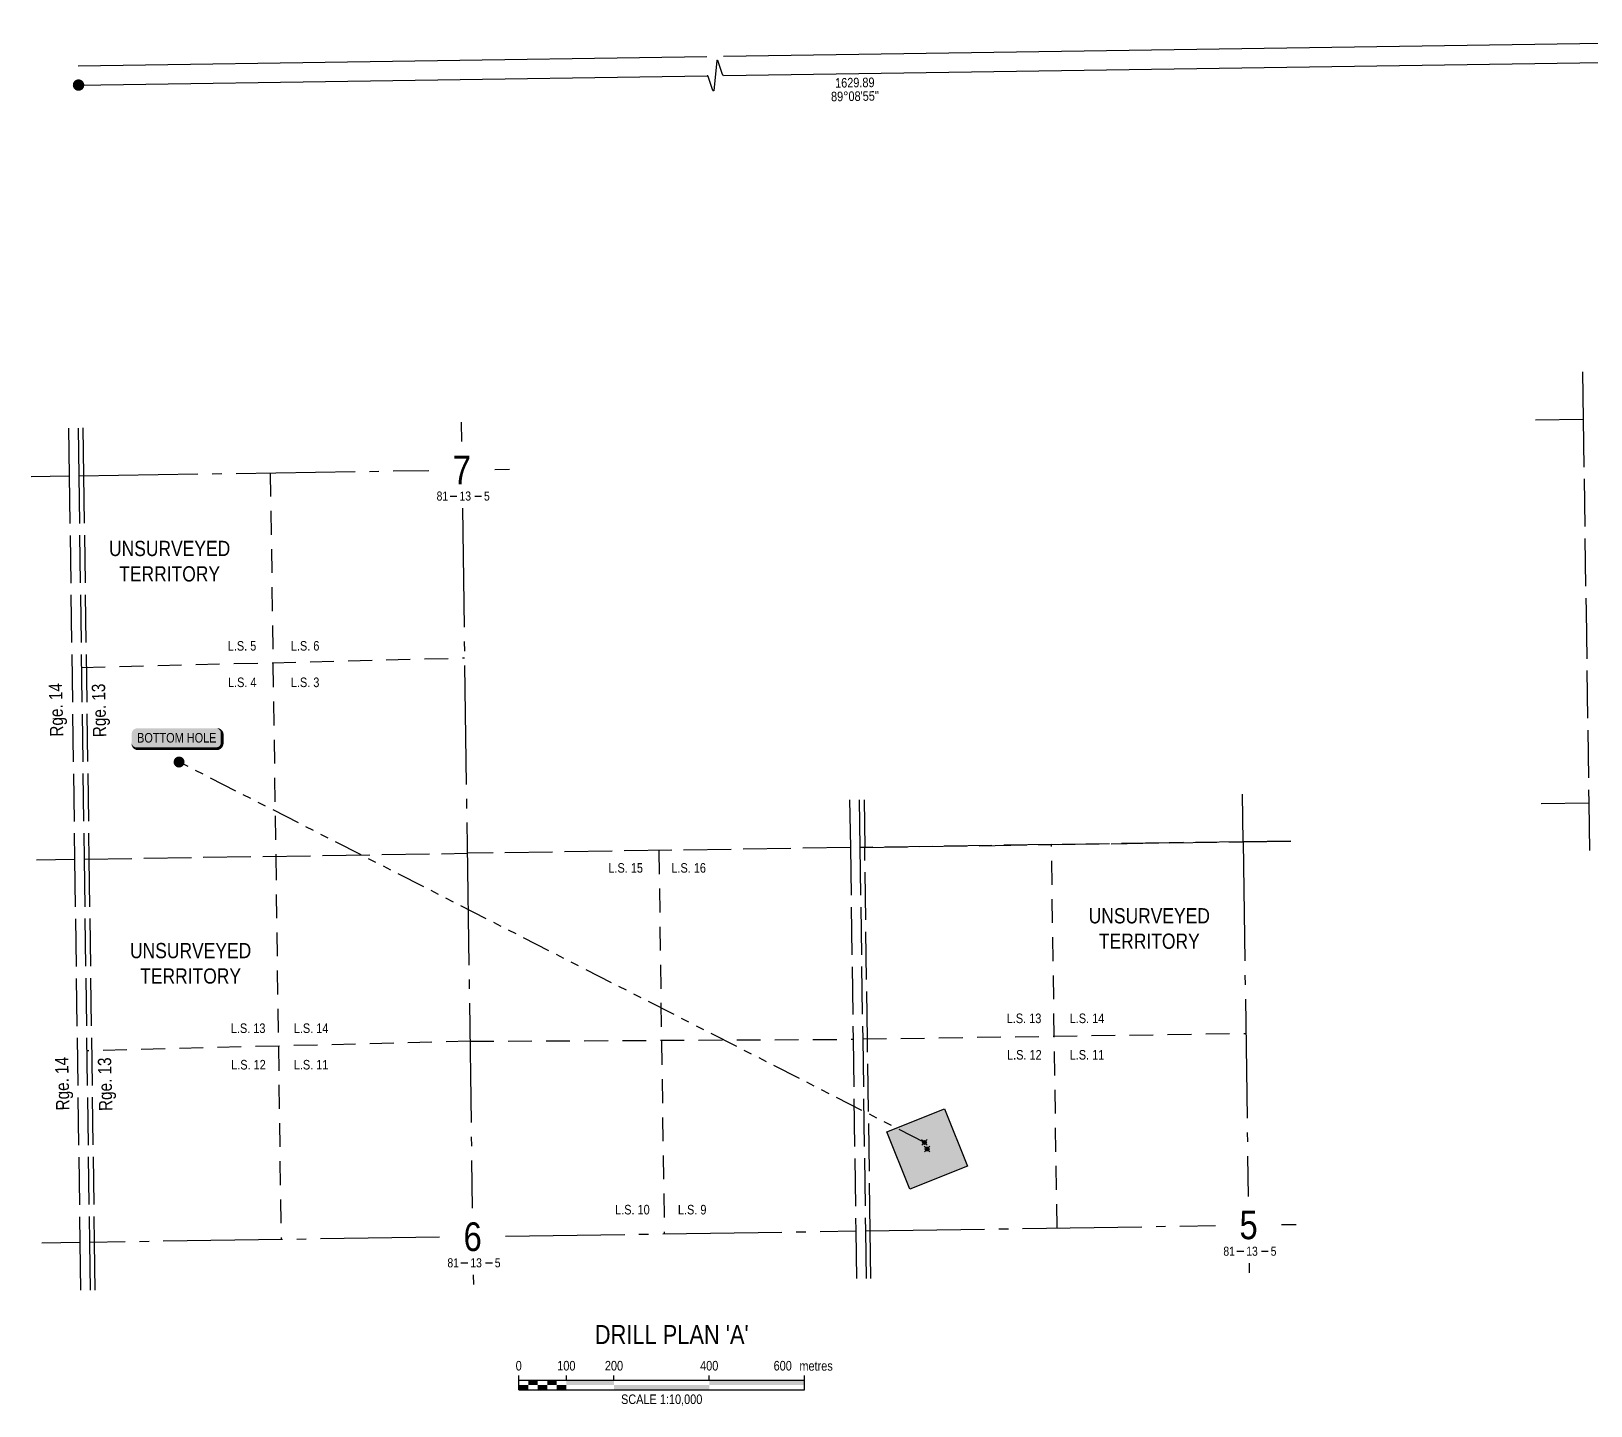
# Model space of a CAD drawing. Extents: x 560047 to 564966, y 6203492 to 6208175.
# Drawn here: x 561671 to 563308, y 6203492 to 6204934 of the extents above; entities that cross this region are included whole.
import ezdxf
from ezdxf.enums import TextEntityAlignment as Align

# ---------------------------------------------------------------- set-up
doc = ezdxf.new("R2010")
doc.units = 0
doc.header["$LTSCALE"] = 5
for name, pattern in [('foc-DRILLPATH', [14.75, 6, -1.75, 1.75, -1.75, 1.75, -1.75]), ('foc-LSD', [8, 5, -3]), ('foc-QUARTERLINE', [33, 25, -3, 2, -3]), ('foc-UNSURVEYED', [12.5, 10, -2.5])]:
    doc.linetypes.add(name, pattern=pattern)
for name, color, linetype in [('10', 1, 'Continuous'), ('9', 3, 'Continuous'), ('CG-NOTES', 7, 'Continuous'), ('D-TXT', 6, 'Continuous'), ('DETAIL-T', 7, 'Continuous'), ('L-2', 7, 'Continuous'), ('L-BD', 7, 'Continuous'), ('L-MON', 1, 'Continuous'), ('L-SEC', 7, 'Continuous'), ('L-SECLBL', 7, 'Continuous'), ('L-SECQ', 8, 'foc-QUARTERLINE'), ('L-SECTION-LSD', 7, 'foc-LSD'), ('L-UNS-T', 3, 'Continuous'), ('L-USEC', 7, 'foc-UNSURVEYED'), ('P-PDRILLPATH', 12, 'foc-DRILLPATH'), ('P-PROPOSED', 10, 'Continuous'), ('P-PROPOSED-H', 21, 'Continuous')]:
    doc.layers.add(name, color=color, linetype=linetype)
doc.styles.add('100L', font='ARIALN.TTF', dxfattribs={"height": 11})
doc.styles.add('80', font='ARIALN.TTF', dxfattribs={"height": 10})
doc.styles.add('80CG', font='ARIALN.TTF', dxfattribs={"height": 10})
doc.styles.add('80L', font='ARIALN.TTF', dxfattribs={"height": 10})
doc.styles.add('SIMPLEX', font='ARIALN.TTF')

# ---------------------------------------------------------------- blocks, each defined once
blk = doc.blocks.new('fdia')
at = {"color": 255, "const_width": 1}
blk.add_lwpolyline([(-0.5, 0, 1), (0.5, 0, 1)], format="xyb", close=True, dxfattribs=at)
blk = doc.blocks.new('Fdiaa')
blk.add_blockref('fdia', (0, 0))
blk = doc.blocks.new('fdib')
at = {"color": 1, "const_width": 1.6}
blk.add_lwpolyline([(-0.4, 0, 1), (0.4, 0, 1)], format="xyb", close=True, dxfattribs=at)
at = {"color": 1}
blk.add_circle((0, 0), 0.8, dxfattribs=at)
blk = doc.blocks.new('Fdibb')
blk.add_blockref('fdib', (0, 0))
blk = doc.blocks.new('fdicc')
for name in ['Fdibb', 'Fdiaa']:
    blk.add_blockref(name, (0, 0))
blk = doc.blocks.new('FDI')
blk.add_blockref('fdicc', (0, 0))
blk = doc.blocks.new('linebrk')
blk.add_lwpolyline([(0, 0.00175, -0.346152), (-0.00019, 0.0015), (-0.00314, 0.00055, 0.772575), (-0.00312, 0.00036), (0.00312, -0.00036, -0.772575), (0.00314, -0.00055), (0.00019, -0.0015, 0.346152), (0, -0.00175)], format="xyb")
blk = doc.blocks.new('L-SECLBL')
at = {"layer": '9', "color": 7}
for p, q in [((-5.1, -27.8), (-12.3, -27.8)), ((20.7, -27.8), (13.5, -27.8))]:
    blk.add_line(p, q, dxfattribs=at)
at = {"layer": '10', "color": 2, "style": 'SIMPLEX'}
blk.add_attdef('SEC', text='', height=30, dxfattribs=at).set_placement((0, 0), align=Align.MIDDLE)
at = {"layer": '10', "color": 5, "style": '80L'}
blk.add_attdef('TWP', text='', height=9.5, dxfattribs=at).set_placement((-14.4, -27.4), align=Align.MIDDLE_RIGHT)
blk.add_attdef('RGE', text='', height=9.5, dxfattribs=at).set_placement((3.6, -27.4), align=Align.MIDDLE_CENTER)
blk.add_attdef('MER', text='', height=9.5, dxfattribs=at).set_placement((23.2, -27.4), align=Align.MIDDLE_LEFT)
blk = doc.blocks.new('plbh')
at = {"layer": 'L-MON'}
h = blk.add_hatch(color=255, dxfattribs=at)
h.dxf.hatch_style = 1
edge = h.paths.add_edge_path()
edge.add_arc((0, 0), 1.16, 0, 360)
h = blk.add_hatch(color=256, dxfattribs=at)
h.dxf.hatch_style = 1
h.paths.add_polyline_path([(-0.96, 0, 1), (0.96, 0, 1)])
h.paths.add_polyline_path([(0.91, 0, -1), (-0.91, 0, -1)], flags=16)
h.paths.add_polyline_path([(0.45, 0, -1), (-0.45, 0, -1)], flags=0)
h = blk.add_hatch(color=256, dxfattribs=at)
h.dxf.hatch_style = 1
h.paths.add_polyline_path([(-0.45, 0, 1), (0.45, 0, 1)])
h.paths.add_polyline_path([(0.4, 0, -1), (-0.4, 0, -1)], flags=16)
at = {"layer": 'L-MON', "color": 240}
for radius in [0.96, 0.91, 0.45, 0.4]:
    blk.add_circle((0, 0), radius, dxfattribs=at)
blk = doc.blocks.new('*U59')
h = blk.add_hatch(color=255)
edge = h.paths.add_edge_path()
edge.add_line((-41.5, -11.5), (41.5, -11.5))
edge.add_arc((41.5, -5.5), 6, 270, 360)
edge.add_line((47.5, -5.5), (47.5, 4))
edge.add_arc((41.5, 4), 6, 0, 90)
edge.add_line((41.5, 10), (-41.5, 10))
edge.add_arc((-41.5, 4), 6, 90, 180)
edge.add_line((-47.5, 4), (-47.5, -5.5))
edge.add_arc((-41.5, -5.5), 6, 180, 270)
at = {"color": 14, "flags": 128}
blk.add_lwpolyline([(-41.5, -11.5, 3, 3, 0), (41.5, -11.5, 3, 3, 0.414214), (47.5, -5.5, 3, 3, 0), (47.5, 4, 3, 0, 0.414214), (41.5, 10, 0, 0, 0), (-41.5, 10, 0, 0, 0.414214), (-47.5, 4, 0, 0, 0), (-47.5, -5.5, 0, 3, 0.414214)], format="xyseb", close=True, dxfattribs=at)
at = {"color": 14, "style": '80'}
blk.add_attdef('ENTER_TEXT_001', (-26.8, -4.9), '', height=10, dxfattribs=at)
blk = doc.blocks.new('*U44')
at = {"color": 0}
for p, q in [((-150, 0), (-150, 15)), ((-150, 10), (150.2, 10)), ((-150, 0), (150.2, 0)), ((-100, 10), (-100, 15)), ((-50, 10), (-50, 15)), ((50, 10), (50, 15)), ((150.2, 0), (150.2, 15))]:
    blk.add_line(p, q, dxfattribs=at)
for points in [[(-150, 5), (-140, 5), (-150, 0), (-140, 0)], [(-140, 10), (-130, 10), (-140, 5), (-130, 5)], [(-130, 5), (-120, 5), (-130, 0), (-120, 0)], [(-120, 10), (-110, 10), (-120, 5), (-110, 5)], [(-110, 5), (-100, 5), (-110, 0), (-100, 0)], [(-100, 10), (-50, 10), (-100, 5), (-50, 5)], [(-50, 5), (50, 5), (-50, 0), (50, 0)], [(50, 10), (150.2, 10), (50, 5), (150.2, 5)]]:
    blk.add_solid(points, dxfattribs=at)
at = {"color": 0, "style": '80'}
blk.add_text('metres', height=10, dxfattribs=at).set_placement((162.2, 20), align=Align.CENTER)
at = {"color": 0, "char_height": 10, "style": '80'}
for s, insert, attachment_point in [('0', (-150, 30.2), 2), ('100', (-100, 30.2), 2), ('200', (-50, 30.2), 2), ('400', (50, 30.2), 2), ('600', (136.7, 30.2), 3), ('SCALE 1:10,000', (0.1, -5), 2)]:
    blk.add_mtext(s, dxfattribs=dict(at, insert=insert, attachment_point=attachment_point))
blk = doc.blocks.new('WC')
at = {"layer": 'L-MON'}
h = blk.add_hatch(color=255, dxfattribs=at)
h.dxf.hatch_style = 1
edge = h.paths.add_edge_path()
edge.add_arc((0, 0), 0.9, 0, 360)
at = {"layer": 'L-MON', "color": 240, "flags": 128}
for points in [[(-0.62, 0.5), (-1.23, 1.12)], [(0.52, 0.61), (1.13, 1.21)], [(-1.18, -1.18), (-0.56, -0.57)], [(1.16, -1.18), (0.56, -0.57)]]:
    blk.add_lwpolyline(points, dxfattribs=at)
at = {"layer": 'L-MON', "color": 240}
for radius in [0.8, 0.373]:
    blk.add_circle((0, 0), radius, dxfattribs=at)

msp = doc.modelspace()

# ---------------------------------------------------------------- hatches: boundary and pattern name
at = {"layer": 'P-PROPOSED-H'}
h = msp.add_hatch(color=256, dxfattribs=at)
h.dxf.hatch_style = 1
h.paths.add_polyline_path([(562653.644, 6203743.19), (562593.34, 6203719.013), (562569.162, 6203779.318), (562629.466, 6203803.495)])

# ---------------------------------------------------------------- linework, layer by layer
at = {"layer": 'L-SEC'}
for p, q in [((562397.502, 6204907.477), (564172.08, 6204933.834)), ((561720.519, 6204897.422), (562380.041, 6204907.217)), ((562397.8, 6204887.371), (564172.379, 6204913.729)), ((561720.818, 6204877.316), (562380.34, 6204887.112))]:
    msp.add_line(p, q, dxfattribs=at)
at = {"layer": 'L-SECQ'}
for p, q in [((562122.343, 6204523.578), (562122.625, 6204503.589)), ((561671.127, 6204466.839), (561711.046, 6204467.437)), ((561721.099, 6204467.588), (562088.352, 6204473.086)), ((562157.595, 6204474.122), (562173.02, 6204474.353)), ((562123.612, 6204433.628), (562128.616, 6204079.214)), ((562942.872, 6204083.645), (562942.147, 6204133.618)), ((563255.672, 6204123.763), (563305.644, 6204124.51)), ((562128.616, 6204079.214), (562133.994, 6203699.308)), ((562942.872, 6204083.645), (562948.258, 6203711.489)), ((562546.565, 6203675.489), (562913.995, 6203680.986)), ((562983.238, 6203682.022), (562998.663, 6203682.253)), ((561722.255, 6203663.159), (561682.336, 6203662.561)), ((562099.722, 6203668.805), (561732.308, 6203663.309)), ((562168.965, 6203669.84), (562536.51, 6203675.338)), ((562949.27, 6203641.528), (562949.415, 6203631.533)), ((562134.984, 6203629.346), (562135.126, 6203619.351))]:
    msp.add_line(p, q, dxfattribs=at)
at = {"layer": 'L-SECTION-LSD'}
for p, q in [((561922.073, 6204470.596), (561927.713, 6204068.448)), ((561723.899, 6204266.506), (562125.832, 6204276.409)), ((562329.738, 6204074.469), (562335.464, 6203672.331)), ((562747.625, 6203678.497), (562741.835, 6204080.633)), ((561927.713, 6204068.448), (561933.363, 6203666.316)), ((562131.517, 6203874.269), (562533.631, 6203876.408)), ((562543.681, 6203876.818), (562945.782, 6203882.576)), ((562131.517, 6203874.269), (561729.504, 6203864.367))]:
    msp.add_line(p, q, dxfattribs=at)
at = {"layer": 'L-USEC'}
for p, q in [((563299.17, 6204576.622), (563299.885, 6204526.649)), ((561710.35, 6204517.41), (561711.046, 6204467.437)), ((561720.403, 6204517.56), (561721.099, 6204467.577)), ((561725.429, 6204517.635), (561726.125, 6204467.647)), ((563299.885, 6204526.649), (563249.914, 6204525.902)), ((563299.885, 6204526.649), (563302.765, 6204325.58)), ((561711.046, 6204467.437), (561716.647, 6204065.295)), ((561721.099, 6204467.577), (561726.7, 6204065.435)), ((561726.125, 6204467.647), (561731.726, 6204065.505)), ((563302.765, 6204325.58), (563305.644, 6204124.511)), ((562530.036, 6204127.45), (562530.751, 6204077.477)), ((562540.089, 6204127.6), (562540.804, 6204077.621)), ((562545.115, 6204127.675), (562545.831, 6204077.693)), ((563305.644, 6204124.511), (563306.36, 6204074.538)), ((562530.751, 6204077.477), (562128.726, 6204071.462)), ((562530.751, 6204077.477), (562533.631, 6203876.408)), ((562540.806, 6204077.628), (562741.835, 6204080.633)), ((562741.835, 6204080.633), (562540.806, 6204077.628)), ((562540.806, 6204077.621), (562543.685, 6203876.552)), ((562548.71, 6203876.634), (562545.83, 6204077.703)), ((562741.835, 6204080.633), (562865.367, 6204082.479)), ((562865.367, 6204082.479), (562741.835, 6204080.633)), ((562865.367, 6204082.479), (562942.872, 6204083.645)), ((562942.872, 6204083.645), (562865.367, 6204082.479)), ((562942.872, 6204083.645), (562992.844, 6204084.393)), ((562992.844, 6204084.393), (562942.872, 6204083.645)), ((561676.728, 6204064.697), (561716.647, 6204065.295)), ((561716.647, 6204065.295), (561722.255, 6203663.159)), ((561726.7, 6204065.445), (562128.726, 6204071.462)), ((561726.7, 6204065.435), (561732.308, 6203663.309)), ((561731.726, 6204065.505), (561737.334, 6203663.384)), ((562533.631, 6203876.408), (562536.51, 6203675.338)), ((562543.685, 6203876.552), (562546.565, 6203675.482)), ((562551.589, 6203675.564), (562548.71, 6203876.634)), ((561722.255, 6203663.159), (561722.952, 6203613.186)), ((561732.308, 6203663.309), (561733.005, 6203613.336)), ((561737.334, 6203663.384), (561738.031, 6203613.412)), ((562536.51, 6203675.338), (562537.226, 6203625.366)), ((562546.565, 6203675.482), (562547.28, 6203625.516)), ((562552.305, 6203625.592), (562551.589, 6203675.564))]:
    msp.add_line(p, q, dxfattribs=at)
at = {"layer": 'P-PDRILLPATH'}
msp.add_line((562608.614, 6203768.212), (561826.296, 6204167.242), dxfattribs=at)
at = {"layer": 'P-PROPOSED', "flags": 128}
msp.add_lwpolyline([(562653.644, 6203743.19), (562593.34, 6203719.013), (562569.162, 6203779.318), (562629.466, 6203803.495)], close=True, dxfattribs=at)

# ---------------------------------------------------------------- block references
at = {"layer": 'CG-NOTES'}
ref = msp.add_blockref('*U59', (561824.034, 6204192.675), dxfattribs=dict(at, xscale=0.99954636, yscale=0.99954636, zscale=0.99954636))
ref.add_attrib('ENTER_TEXT_001', 'BOTTOM HOLE', (561782.242, 6204187.674), dxfattribs={"layer": '0', "color": 14, "height": 9.99546, "style": '80'})
at = {"layer": 'L-2', "xscale": 0.99954636, "yscale": 0.99954636, "zscale": 0.99954636}
msp.add_blockref('*U44', (562332.676, 6203508.806), dxfattribs=at)
at = {"layer": 'L-MON'}
for name, p, xscale, yscale, zscale in [('FDI', (561720.818, 6204877.316), 4.99999999999997, 4.99999999999997, 4.99999999999997), ('plbh', (561826.296, 6204167.242), 4.997731799999989, 4.997731799999989, 4.997731799999989), ('WC', (562608.614, 6203768.212), 2.498865900012459, 2.498865900012459, 2.498865900012459), ('WC', (562611.403, 6203761.254), 2.498865900012459, 2.498865900012459, 2.498865900012459)]:
    msp.add_blockref(name, p, dxfattribs=dict(at, xscale=xscale, yscale=yscale, zscale=zscale))
at = {"layer": 'L-SEC', "xscale": 4997.731799999976, "yscale": 4997.731799999976, "zscale": 4997.731799999976, "rotation": 270.8509458126557}
msp.add_blockref('linebrk', (562389.07, 6204887.241), dxfattribs=at)
at = {"layer": 'L-SECLBL', "xscale": 0.99954636, "yscale": 0.99954636, "zscale": 0.99954636}
for p, values in [((562123.048, 6204473.605), {'SEC': '7', 'TWP': '81', 'RGE': '13', 'MER': '5'}), ((562948.692, 6203681.505), {'SEC': '5', 'TWP': '81', 'RGE': '13', 'MER': '5'}), ((562134.419, 6203669.324), {'SEC': '6', 'TWP': '81', 'RGE': '13', 'MER': '5'})]:
    msp.add_blockref('L-SECLBL', p, dxfattribs=at).add_auto_attribs(values)

# ---------------------------------------------------------------- texts
at = {"layer": 'D-TXT', "color": 3, "char_height": 13.9936, "attachment_point": 1, "rotation": 91.421265, "style": '80L'}
for s, width, insert in [('Rge. 14', 73.68835, (561690.942, 6204193.708)), ('Rge. 13', 63.80317, (561735.984, 6204193.117)), ('Rge. 14', 73.68835, (561697.35, 6203801.596)), ('Rge. 13', 63.80317, (561742.392, 6203801.005))]:
    msp.add_mtext_dynamic_manual_height_columns(s, width=width, gutter_width=47.457, heights=[0], dxfattribs=dict(at, insert=insert))
at = {"layer": 'DETAIL-T', "color": 3, "insert": (562343.33, 6203566.727), "char_height": 19.99093, "width": 236.70224, "attachment_point": 5, "style": '80CG'}
msp.add_mtext("DRILL PLAN 'A'", dxfattribs=at)
at = {"layer": 'L-BD', "style": '80L'}
for s, p in [('1629.89', (562535.447, 6204879.919)), ("89°08'55''", (562535.658, 6204865.677))]:
    msp.add_text(s, height=9.9955, rotation=0.8509, dxfattribs=at).set_placement(p, align=Align.MIDDLE)
at = {"layer": 'L-SECTION-LSD', "insert": (562349.818, 6203702.696), "char_height": 9.9955, "attachment_point": 1, "style": '100L', "bg_fill": 3, "box_fill_scale": 1.5, "bg_fill_color": 256, "bg_fill_transparency": 0}
msp.add_mtext_dynamic_manual_height_columns('L.S. 9', width=30.49959, gutter_width=54.95, heights=[0], dxfattribs=at)
at = {"layer": 'L-UNS-T', "color": 3, "char_height": 15.99266, "attachment_point": 5, "style": '80L'}
for insert in [(561816.405, 6204377.833), (562844.488, 6203992.509), (561838.432, 6203955.993)]:
    msp.add_mtext_dynamic_manual_height_columns('UNSURVEYED TERRITORY', width=126.29909, gutter_width=47.457, heights=[0], dxfattribs=dict(at, insert=insert))

# ---------------------------------------------------------------- next in the draw order: texts
at = {"layer": 'L-SECTION-LSD', "attachment_point": 1, "style": '100L', "bg_fill": 3, "box_fill_scale": 1.5, "bg_fill_color": 256, "bg_fill_transparency": 0}
for s, width, insert, char_height in [('\\pi1.74399;L.S. 5', 30.37357, (561875.678, 6204294.121), 9.99546), ('L.S. 6', 30.45548, (561943.607, 6204294.121), 9.9955), ('\\pi1.97126;L.S. 4', 30.51219, (561875.678, 6204255.854), 9.99546), ('L.S. 3', 30.34836, (561943.607, 6204255.854), 9.9955), ('\\pi1.82825;L.S. 15', 36.82601, (562274.999, 6204061.175), 9.99546), ('L.S. 16', 36.90793, (562342.927, 6204061.175), 9.9955), ('\\pi1.87142;L.S. 13', 36.80081, (562692.998, 6203903.381), 9.99541), ('L.S. 14', 36.96464, (562760.927, 6203903.381), 9.9954), ('\\pi1.87123;L.S. 13', 36.80081, (561878.781, 6203893.001), 9.99546), ('L.S. 14', 36.96464, (561946.709, 6203893.001), 9.9955), ('\\pi2.20985;L.S. 12', 37.07806, (561878.781, 6203854.734), 9.99546), ('L.S. 11', 36.41643, (561946.709, 6203854.734), 9.9955), ('\\pi2.21003;L.S. 12', 37.07806, (562692.998, 6203865.113), 9.99541), ('L.S. 11', 36.41643, (562760.927, 6203865.113), 9.9954), ('\\pi2.01141;L.S. 10', 36.92053, (562281.889, 6203702.696), 9.99546)]:
    msp.add_mtext_dynamic_manual_height_columns(s, width=width, gutter_width=54.95, heights=[0], dxfattribs=dict(at, insert=insert, char_height=char_height))

doc.saveas('drawing.dxf')
